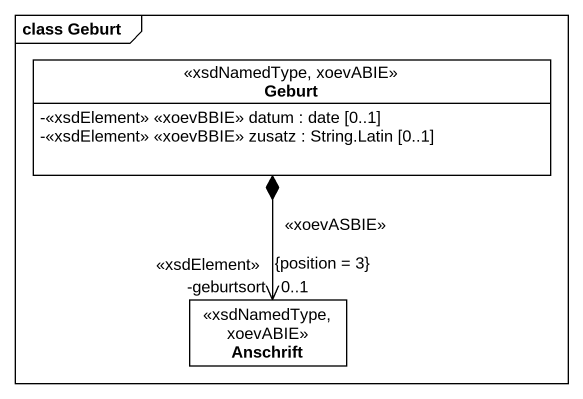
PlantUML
@startuml
mainframe class Geburt
hide circle
hide empty members
skinparam classAttributeIconSize 0
class Geburt <<xsdNamedType, xoevABIE>> {
  -<<xsdElement>> <<xoevBBIE>> datum : date [0..1]
  -<<xsdElement>> <<xoevBBIE>> zusatz : String.Latin [0..1]
}
class Anschrift <<xsdNamedType, xoevABIE>>
Geburt *--> "-geburtsort\n<<xsdElement>>\n0..1\n{position = 3}" Anschrift : <<xoevASBIE>>
@enduml
